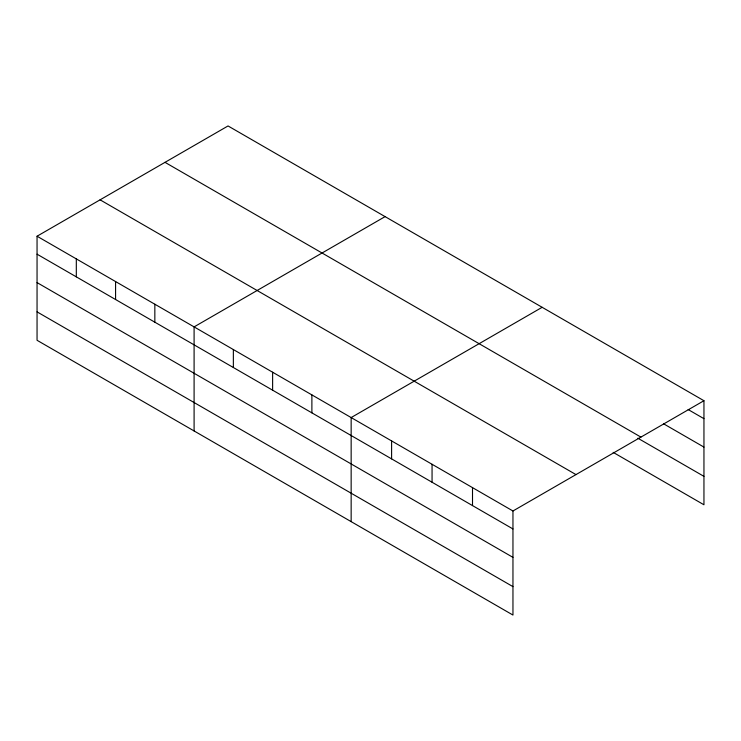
<?xml version="1.0" encoding="UTF-8"?>
<svg xmlns="http://www.w3.org/2000/svg" width="741" height="741" viewBox="0 0 741 741"><rect width="100%" height="100%" fill="white"/><g stroke="black" fill="none" stroke-linecap="round" stroke-linejoin="round"><path stroke-width="1.11" d="M512.957 557.362L512.957 510.984L37.05 236.222L37.05 340.286L512.957 615.049L512.957 557.362L37.05 282.599M37.05 236.222L228.043 125.951L703.95 400.714L703.95 504.778L613.178 452.371M385.088 216.622L194.096 326.892L194.096 430.956M542.143 307.302L351.151 417.563L351.151 521.627M512.957 510.984L703.95 400.714M688.167 409.56L703.95 418.674M663.501 423.741L703.95 447.092M165.011 162.344L640.919 437.107M637.844 438.2L703.95 476.361M100.081 199.829L575.989 474.601M37.05 254.182L512.957 528.944M37.05 311.868L512.957 586.631M472.508 487.634L472.508 505.594M432.059 464.274L432.059 482.234M391.6 440.923L391.6 458.883M311.887 394.897L311.887 412.857M272.623 372.232L272.623 390.192M233.359 349.557L233.359 367.527M154.841 304.227L154.841 322.187M115.577 281.561L115.577 299.521M76.314 258.887L76.314 276.847"/></g></svg>
